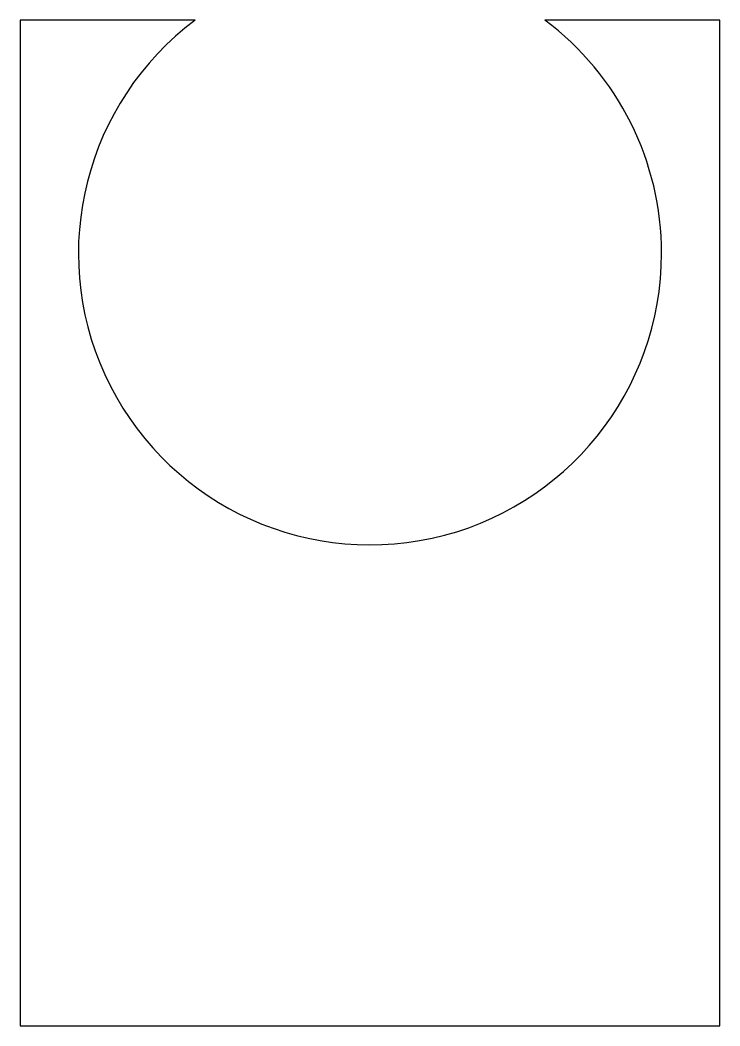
# Model space of a CAD drawing. Header units: millimetres. Extents: x 0 to 24, y 0 to 34.5.
import ezdxf

# ---------------------------------------------------------------- set-up
doc = ezdxf.new("R2010")
doc.units = ezdxf.units.MM

msp = doc.modelspace()

# ---------------------------------------------------------------- linework, layer by layer
for p, q in [((0, 34.5), (0, 0)), ((6, 34.5), (0, 34.5)), ((24, 34.5), (18, 34.5)), ((24, 0), (24, 34.5)), ((0, 0), (24, 0))]:
    msp.add_line(p, q)
for start, end in [(126.8699, 360), (0, 53.1301)]:
    msp.add_arc((12, 26.5), 10, start, end)

doc.saveas('drawing.dxf')
